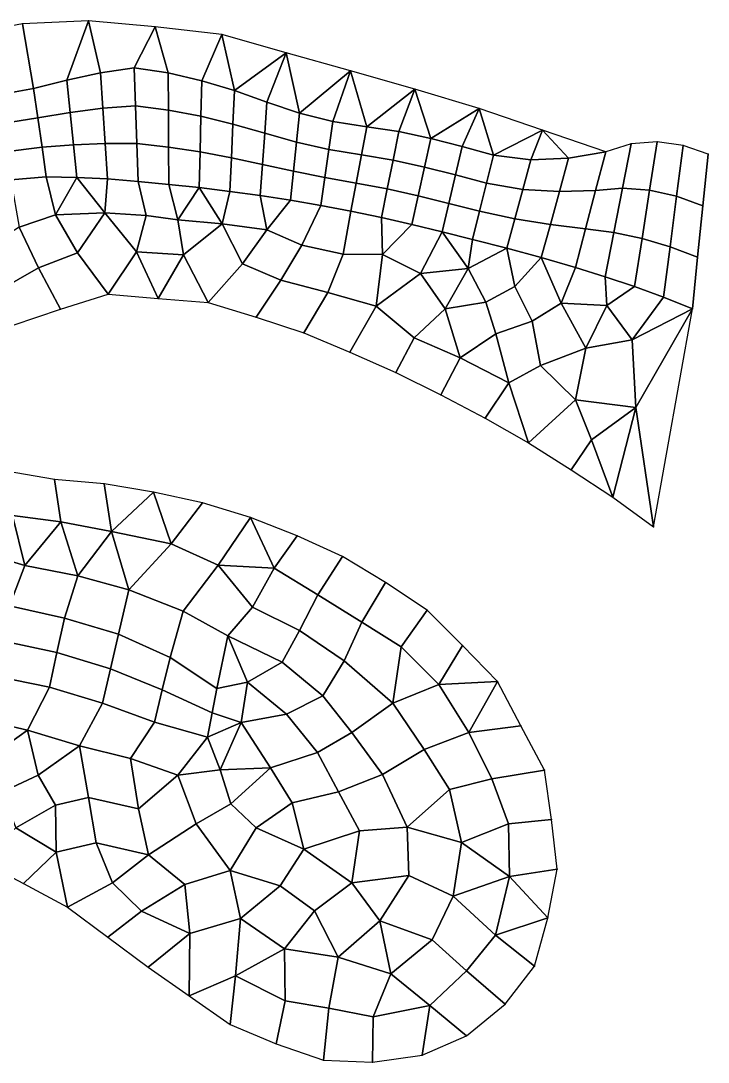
# Model space of a CAD drawing. Extents: x 380707 to 407438, y 6452841 to 6483357.
# Drawn here: x 397881.3 to 398086.8, y 6456445.1 to 6456756.4 of the extents above; entities that cross this region are included whole.
import ezdxf

# ---------------------------------------------------------------- set-up
doc = ezdxf.new("R2010")
doc.units = 0
for name, color, linetype in [('MESH_BOUND', 25, 'CONTINUOUS'), ('MESH_ELEMS', 18, 'CONTINUOUS'), ('MESH_NDSTRNGS', 17, 'CONTINUOUS'), ('MESH_NODES', 18, 'CONTINUOUS')]:
    doc.layers.add(name, color=color, linetype=linetype)

msp = doc.modelspace()

# ---------------------------------------------------------------- linework, layer by layer
at = {"layer": 'MESH_BOUND', "color": 25}
for points in [[(397881.794, 6456755.5, 0.502), (397862.119, 6456751.83, 0.881)], [(397901.603, 6456756.39, 0.484), (397881.794, 6456755.5, 0.502)], [(397921.538, 6456754.61, 0.578), (397901.603, 6456756.39, 0.484)], [(397941.384, 6456752.34, 1.031), (397921.538, 6456754.61, 0.578)], [(397960.637, 6456746.87, 1.256), (397941.384, 6456752.34, 1.031)], [(397979.89, 6456741.4, 1.371), (397960.637, 6456746.87, 1.256)], [(397999.143, 6456735.93, 1.378), (397979.89, 6456741.4, 1.371)], [(398018.313, 6456730.19, 1.228), (397999.143, 6456735.93, 1.378)], [(398037.252, 6456723.72, 0.9), (398018.313, 6456730.19, 1.228)], [(398056.191, 6456717.25, 0.084), (398037.252, 6456723.72, 0.9)], [(398063.75, 6456719.63, 0.257), (398056.191, 6456717.25, 0.084)], [(398071.548, 6456720.2, -0.179), (398063.75, 6456719.63, 0.257)], [(398079.321, 6456719.09, 0.196), (398071.548, 6456720.2, -0.179)], [(398086.806, 6456716.49, 0.289), (398079.321, 6456719.09, 0.196)], [(398085.233, 6456701.09, -0.667), (398086.806, 6456716.49, 0.289)], [(398083.66, 6456685.7, -1.21), (398085.233, 6456701.09, -0.667)], [(398082.088, 6456670.3, -0.138), (398083.66, 6456685.7, -1.21)], [(397893.23, 6456670.15, 0.289), (397907.487, 6456674.68, 0.329)], [(397907.487, 6456674.68, 0.329), (397922.426, 6456673.42, 0.383)], [(397922.426, 6456673.42, 0.383), (397937.365, 6456672.16, 0.449)], [(397937.365, 6456672.16, 0.449), (397951.67, 6456667.83, 0.572)], [(397878.993, 6456665.45, 0.236), (397893.23, 6456670.15, 0.289)], [(398070.454, 6456605.14, 0.678), (398082.088, 6456670.3, -0.138)], [(397951.67, 6456667.83, 0.572), (397965.89, 6456663.08, 0.637)], [(397965.89, 6456663.08, 0.637), (397979.726, 6456657.35, 0.648)], [(397979.726, 6456657.35, 0.648), (397993.41, 6456651.22, 0.695)], [(397993.41, 6456651.22, 0.695), (398006.858, 6456644.62, 0.614)], [(398006.858, 6456644.62, 0.614), (398020.113, 6456637.61, 0.516)], [(398020.113, 6456637.61, 0.516), (398033.139, 6456630.21, 0.484)], [(398033.139, 6456630.21, 0.484), (398045.801, 6456622.18, 0.524)], [(397891.352, 6456619.25, 0.274), (397876.98, 6456621.77, 0.216)], [(398045.801, 6456622.18, 0.524), (398058.342, 6456613.98, 0.428)], [(397906.292, 6456618.01, 0.273), (397891.352, 6456619.25, 0.274)], [(397921.033, 6456615.43, 0.299), (397906.292, 6456618.01, 0.273)], [(397935.686, 6456612.26, 0.318), (397921.033, 6456615.43, 0.299)], [(397949.978, 6456607.89, 0.309), (397935.686, 6456612.26, 0.318)], [(398058.342, 6456613.98, 0.428), (398070.454, 6456605.14, 0.678)], [(397963.957, 6456602.47, 0.295), (397949.978, 6456607.89, 0.309)], [(397977.523, 6456596.21, 0.281), (397963.957, 6456602.47, 0.295)], [(397990.387, 6456588.51, 0.305), (397977.523, 6456596.21, 0.281)], [(398002.78, 6456580.2, 0.355), (397990.387, 6456588.51, 0.305)], [(398013.398, 6456569.62, 0.294), (398002.78, 6456580.2, 0.355)], [(398023.815, 6456558.89, 0.383), (398013.398, 6456569.62, 0.294)], [(398030.831, 6456545.64, 0.276), (398023.815, 6456558.89, 0.383)], [(398037.848, 6456532.39, 0.334), (398030.831, 6456545.64, 0.276)], [(398039.973, 6456517.64, 0.464), (398037.848, 6456532.39, 0.334)], [(398041.618, 6456502.74, 0.555), (398039.973, 6456517.64, 0.464)], [(397868.858, 6456505.46, 0.708), (397882.133, 6456498.49, 0.506)], [(398038.923, 6456488.18, 0.427), (398041.618, 6456502.74, 0.555)], [(397882.133, 6456498.49, 0.506), (397895.322, 6456491.39, 0.514)], [(397895.322, 6456491.39, 0.514), (397907.347, 6456482.44, 0.458)], [(398034.929, 6456473.73, 0.334), (398038.923, 6456488.18, 0.427)], [(397907.347, 6456482.44, 0.458), (397919.372, 6456473.48, 0.326)], [(397919.372, 6456473.48, 0.326), (397931.644, 6456464.87, 0.337)], [(398026.132, 6456462.41, 0.308), (398034.929, 6456473.73, 0.334)], [(397931.644, 6456464.87, 0.337), (397943.942, 6456456.3, 0.435)], [(398014.524, 6456452.93, 0.36), (398026.132, 6456462.41, 0.308)], [(397943.942, 6456456.3, 0.435), (397957.649, 6456450.51, 0.36)], [(397957.649, 6456450.51, 0.36), (397971.842, 6456445.68, 0.347)], [(398001.272, 6456447.19, 0.274), (398014.524, 6456452.93, 0.36)], [(397986.43, 6456445.07, 0.33), (398001.272, 6456447.19, 0.274)], [(397971.842, 6456445.68, 0.347), (397986.43, 6456445.07, 0.33)]]:
    msp.add_polyline3d(points, dxfattribs=at)
at = {"layer": 'MESH_ELEMS', "color": 178}
for points in [[(397881.794, 6456755.5, 0.502), (397862.119, 6456751.83, 0.881), (397870.776, 6456733.52, -1.922), (397885.144, 6456736.13, -1.376)], [(397881.794, 6456755.5, 0.502), (397885.144, 6456736.13, -1.376), (397895.099, 6456738.67, -0.803), (397901.603, 6456756.39, 0.484)], [(397895.099, 6456738.67, -0.803), (397905.134, 6456740.86, -0.251), (397901.603, 6456756.39, 0.484), (397895.099, 6456738.67, -0.803)], [(397915.238, 6456742.29, 0.195), (397921.538, 6456754.61, 0.578), (397901.603, 6456756.39, 0.484), (397905.134, 6456740.86, -0.251)], [(397925.408, 6456740.83, -0.036), (397921.538, 6456754.61, 0.578), (397915.238, 6456742.29, 0.195), (397925.408, 6456740.83, -0.036)], [(397941.384, 6456752.34, 1.031), (397921.538, 6456754.61, 0.578), (397925.408, 6456740.83, -0.036), (397935.396, 6456738.49, -0.325)], [(397941.384, 6456752.34, 1.031), (397935.396, 6456738.49, -0.325), (397945.237, 6456735.57, -0.168), (397941.384, 6456752.34, 1.031)], [(397945.237, 6456735.57, -0.168), (397960.637, 6456746.87, 1.256), (397941.384, 6456752.34, 1.031), (397945.237, 6456735.57, -0.168)], [(397954.893, 6456732.06, 0.025), (397960.637, 6456746.87, 1.256), (397945.237, 6456735.57, -0.168), (397954.893, 6456732.06, 0.025)], [(397960.637, 6456746.87, 1.256), (397954.893, 6456732.06, 0.025), (397964.64, 6456728.81, -0.223), (397960.637, 6456746.87, 1.256)], [(397979.89, 6456741.4, 1.371), (397960.637, 6456746.87, 1.256), (397964.64, 6456728.81, -0.223), (397979.89, 6456741.4, 1.371)], [(397905.85, 6456730.29, -1.841), (397905.134, 6456740.86, -0.251), (397895.099, 6456738.67, -0.803), (397896.105, 6456728.97, -2.028)], [(397915.635, 6456730.99, -1.43), (397915.238, 6456742.29, 0.195), (397905.134, 6456740.86, -0.251), (397905.85, 6456730.29, -1.841)], [(397925.46, 6456729.71, -1.161), (397925.408, 6456740.83, -0.036), (397915.238, 6456742.29, 0.195), (397915.635, 6456730.99, -1.43)], [(397935.162, 6456727.84, -1.189), (397935.396, 6456738.49, -0.325), (397925.408, 6456740.83, -0.036), (397925.46, 6456729.71, -1.161)], [(397964.64, 6456728.81, -0.223), (397974.57, 6456726.31, -0.148), (397979.89, 6456741.4, 1.371), (397964.64, 6456728.81, -0.223)], [(397979.89, 6456741.4, 1.371), (397974.57, 6456726.31, -0.148), (397984.724, 6456724.74, -0.083), (397979.89, 6456741.4, 1.371)], [(397999.143, 6456735.93, 1.378), (397979.89, 6456741.4, 1.371), (397984.724, 6456724.74, -0.083), (397999.143, 6456735.93, 1.378)], [(397896.105, 6456728.97, -2.028), (397895.099, 6456738.67, -0.803), (397885.144, 6456736.13, -1.376), (397886.409, 6456727.36, -2.003)], [(397944.758, 6456725.5, -1.026), (397945.237, 6456735.57, -0.168), (397935.396, 6456738.49, -0.325), (397935.162, 6456727.84, -1.189)], [(397885.144, 6456736.13, -1.376), (397870.776, 6456733.52, -1.922), (397873.292, 6456725.31, -1.806), (397886.409, 6456727.36, -2.003)], [(397954.228, 6456722.76, -1.195), (397954.893, 6456732.06, 0.025), (397945.237, 6456735.57, -0.168), (397944.758, 6456725.5, -1.026)], [(397994.351, 6456723.32, 0.88), (397999.143, 6456735.93, 1.378), (397984.724, 6456724.74, -0.083), (397994.351, 6456723.32, 0.88)], [(397999.143, 6456735.93, 1.378), (397994.351, 6456723.32, 0.88), (398003.854, 6456721.23, 0.725), (397999.143, 6456735.93, 1.378)], [(397999.143, 6456735.93, 1.378), (398003.854, 6456721.23, 0.725), (398018.313, 6456730.19, 1.228), (397999.143, 6456735.93, 1.378)], [(397906.566, 6456719.72, -1.231), (397905.85, 6456730.29, -1.841), (397896.105, 6456728.97, -2.028), (397897.11, 6456719.27, -1.314)], [(397916.031, 6456719.68, -1.176), (397915.635, 6456730.99, -1.43), (397905.85, 6456730.29, -1.841), (397906.566, 6456719.72, -1.231)], [(397925.512, 6456718.59, -1.123), (397925.46, 6456729.71, -1.161), (397915.635, 6456730.99, -1.43), (397916.031, 6456719.68, -1.176)], [(397963.752, 6456720.14, -1.111), (397964.64, 6456728.81, -0.223), (397954.893, 6456732.06, 0.025), (397954.228, 6456722.76, -1.195)], [(398003.854, 6456721.23, 0.725), (398013.271, 6456718.77, 0.724), (398018.313, 6456730.19, 1.228), (398003.854, 6456721.23, 0.725)], [(398022.669, 6456716.24, 0.773), (398018.313, 6456730.19, 1.228), (398013.271, 6456718.77, 0.724), (398022.669, 6456716.24, 0.773)], [(398018.313, 6456730.19, 1.228), (398022.669, 6456716.24, 0.773), (398037.252, 6456723.72, 0.9), (398018.313, 6456730.19, 1.228)], [(397886.409, 6456727.36, -2.003), (397873.292, 6456725.31, -1.806), (397875.809, 6456717.11, -0.683), (397887.673, 6456718.58, -1.138)], [(397897.11, 6456719.27, -1.314), (397896.105, 6456728.97, -2.028), (397886.409, 6456727.36, -2.003), (397887.673, 6456718.58, -1.138)], [(397934.927, 6456717.18, -1.181), (397935.162, 6456727.84, -1.189), (397925.46, 6456729.71, -1.161), (397925.512, 6456718.59, -1.123)], [(397944.28, 6456715.44, -1.052), (397944.758, 6456725.5, -1.026), (397935.162, 6456727.84, -1.189), (397934.927, 6456717.18, -1.181)], [(397973.385, 6456717.94, -1.168), (397974.57, 6456726.31, -0.148), (397964.64, 6456728.81, -0.223), (397963.752, 6456720.14, -1.111)], [(397953.564, 6456713.46, -1.267), (397954.228, 6456722.76, -1.195), (397944.758, 6456725.5, -1.026), (397944.28, 6456715.44, -1.052)], [(397983.161, 6456716.32, -1.053), (397984.724, 6456724.74, -0.083), (397974.57, 6456726.31, -0.148), (397973.385, 6456717.94, -1.168)], [(397994.351, 6456723.32, 0.88), (397984.724, 6456724.74, -0.083), (397983.161, 6456716.32, -1.053), (397992.618, 6456714.74, -1.023)], [(397962.865, 6456711.47, -1.283), (397963.752, 6456720.14, -1.111), (397954.228, 6456722.76, -1.195), (397953.564, 6456713.46, -1.267)], [(398003.854, 6456721.23, 0.725), (397994.351, 6456723.32, 0.88), (397992.618, 6456714.74, -1.023), (398001.984, 6456712.66, -1.02)], [(398013.271, 6456718.77, 0.724), (398003.854, 6456721.23, 0.725), (398001.984, 6456712.66, -1.02), (398011.283, 6456710.3, -0.728)], [(398033.83, 6456714.8, 0.654), (398037.252, 6456723.72, 0.9), (398022.669, 6456716.24, 0.773), (398033.83, 6456714.8, 0.654)], [(398033.83, 6456714.8, 0.654), (398045.087, 6456715.3, 0.683), (398037.252, 6456723.72, 0.9), (398033.83, 6456714.8, 0.654)], [(398056.191, 6456717.25, 0.084), (398037.252, 6456723.72, 0.9), (398045.087, 6456715.3, 0.683), (398056.191, 6456717.25, 0.084)], [(397887.673, 6456718.58, -1.138), (397875.809, 6456717.11, -0.683), (397878.325, 6456708.9, 0.089), (397888.938, 6456709.8, 0.009)], [(397898.115, 6456709.56, -0.076), (397897.11, 6456719.27, -1.314), (397887.673, 6456718.58, -1.138), (397888.938, 6456709.8, 0.009)], [(397907.281, 6456709.15, -0.171), (397906.566, 6456719.72, -1.231), (397897.11, 6456719.27, -1.314), (397898.115, 6456709.56, -0.076)], [(397916.428, 6456708.37, -0.236), (397916.031, 6456719.68, -1.176), (397906.566, 6456719.72, -1.231), (397907.281, 6456709.15, -0.171)], [(397925.564, 6456707.48, -0.252), (397925.512, 6456718.59, -1.123), (397916.031, 6456719.68, -1.176), (397916.428, 6456708.37, -0.236)], [(397934.693, 6456706.52, -0.142), (397934.927, 6456717.18, -1.181), (397925.512, 6456718.59, -1.123), (397925.564, 6456707.48, -0.252)], [(397972.2, 6456709.57, -1.224), (397973.385, 6456717.94, -1.168), (397963.752, 6456720.14, -1.111), (397962.865, 6456711.47, -1.283)], [(397981.597, 6456707.9, -1.27), (397983.161, 6456716.32, -1.053), (397973.385, 6456717.94, -1.168), (397972.2, 6456709.57, -1.224)], [(398022.669, 6456716.24, 0.773), (398013.271, 6456718.77, 0.724), (398011.283, 6456710.3, -0.728), (398020.558, 6456707.84, -0.586)], [(398061.157, 6456706.38, -1.095), (398063.75, 6456719.63, 0.257), (398056.191, 6456717.25, 0.084), (398053.166, 6456705.7, -0.886)], [(398069.287, 6456705.77, -1.081), (398071.548, 6456720.2, -0.179), (398063.75, 6456719.63, 0.257), (398061.157, 6456706.38, -1.095)], [(398077.374, 6456703.98, -0.878), (398079.321, 6456719.09, 0.196), (398071.548, 6456720.2, -0.179), (398069.287, 6456705.77, -1.081)], [(398085.233, 6456701.09, -0.667), (398086.806, 6456716.49, 0.289), (398079.321, 6456719.09, 0.196), (398077.374, 6456703.98, -0.878)], [(397943.801, 6456705.37, -0.122), (397944.28, 6456715.44, -1.052), (397934.927, 6456717.18, -1.181), (397934.693, 6456706.52, -0.142)], [(397952.899, 6456704.16, -0.157), (397953.564, 6456713.46, -1.267), (397944.28, 6456715.44, -1.052), (397943.801, 6456705.37, -0.122)], [(397992.618, 6456714.74, -1.023), (397983.161, 6456716.32, -1.053), (397981.597, 6456707.9, -1.27), (397990.886, 6456706.15, -1.352)], [(398001.984, 6456712.66, -1.02), (397992.618, 6456714.74, -1.023), (397990.886, 6456706.15, -1.352), (398000.115, 6456704.09, -1.401)], [(398033.83, 6456714.8, 0.654), (398022.669, 6456716.24, 0.773), (398020.558, 6456707.84, -0.586), (398031.435, 6456706, -0.612)], [(398045.087, 6456715.3, 0.683), (398033.83, 6456714.8, 0.654), (398031.435, 6456706, -0.612), (398042.362, 6456705.41, -0.594)], [(398056.191, 6456717.25, 0.084), (398045.087, 6456715.3, 0.683), (398042.362, 6456705.41, -0.594), (398053.166, 6456705.7, -0.886)], [(397961.977, 6456702.8, -0.039), (397962.865, 6456711.47, -1.283), (397953.564, 6456713.46, -1.267), (397952.899, 6456704.16, -0.157)], [(397971.015, 6456701.2, -0.295), (397972.2, 6456709.57, -1.224), (397962.865, 6456711.47, -1.283), (397961.977, 6456702.8, -0.039)], [(398011.283, 6456710.3, -0.728), (398001.984, 6456712.66, -1.02), (398000.115, 6456704.09, -1.401), (398009.296, 6456701.82, -1.614)], [(397888.938, 6456709.8, 0.009), (397878.325, 6456708.9, 0.089), (397880.872, 6456694.67, 0.398), (397891.729, 6456698.39, 0.303)], [(397888.938, 6456709.8, 0.009), (397891.729, 6456698.39, 0.303), (397898.115, 6456709.56, -0.076), (397888.938, 6456709.8, 0.009)], [(397891.729, 6456698.39, 0.303), (397906.445, 6456698.99, 0.214), (397898.115, 6456709.56, -0.076), (397891.729, 6456698.39, 0.303)], [(397907.281, 6456709.15, -0.171), (397898.115, 6456709.56, -0.076), (397906.445, 6456698.99, 0.214), (397907.281, 6456709.15, -0.171)], [(397916.428, 6456708.37, -0.236), (397907.281, 6456709.15, -0.171), (397906.445, 6456698.99, 0.214), (397918.849, 6456698.15, 0.233)], [(397918.849, 6456698.15, 0.233), (397928.271, 6456696.94, 0.224), (397925.564, 6456707.48, -0.252), (397916.428, 6456708.37, -0.236)], [(397980.033, 6456699.48, -0.554), (397981.597, 6456707.9, -1.27), (397972.2, 6456709.57, -1.224), (397971.015, 6456701.2, -0.295)], [(398020.558, 6456707.84, -0.586), (398011.283, 6456710.3, -0.728), (398009.296, 6456701.82, -1.614), (398018.448, 6456699.44, -1.349)], [(397925.564, 6456707.48, -0.252), (397928.271, 6456696.94, 0.224), (397934.693, 6456706.52, -0.142), (397925.564, 6456707.48, -0.252)], [(397934.693, 6456706.52, -0.142), (397928.271, 6456696.94, 0.224), (397941.5, 6456695.73, 0.115), (397934.693, 6456706.52, -0.142)], [(397941.5, 6456695.73, 0.115), (397943.801, 6456705.37, -0.122), (397934.693, 6456706.52, -0.142), (397941.5, 6456695.73, 0.115)], [(397952.899, 6456704.16, -0.157), (397943.801, 6456705.37, -0.122), (397941.5, 6456695.73, 0.115), (397954.897, 6456693.92, 0.045)], [(397990.886, 6456706.15, -1.352), (397981.597, 6456707.9, -1.27), (397980.033, 6456699.48, -0.554), (397989.154, 6456697.57, -0.517)], [(398000.115, 6456704.09, -1.401), (397990.886, 6456706.15, -1.352), (397989.154, 6456697.57, -0.517), (397998.246, 6456695.52, -0.383)], [(398031.435, 6456706, -0.612), (398020.558, 6456707.84, -0.586), (398018.448, 6456699.44, -1.349), (398029.041, 6456697.21, -1.234)], [(398042.362, 6456705.41, -0.594), (398031.435, 6456706, -0.612), (398029.041, 6456697.21, -1.234), (398039.637, 6456695.52, -1.355)], [(398053.166, 6456705.7, -0.886), (398042.362, 6456705.41, -0.594), (398039.637, 6456695.52, -1.355), (398050.141, 6456694.16, -1.667)], [(398058.564, 6456693.12, -1.907), (398061.157, 6456706.38, -1.095), (398053.166, 6456705.7, -0.886), (398050.141, 6456694.16, -1.667)], [(398067.027, 6456691.35, -1.621), (398069.287, 6456705.77, -1.081), (398061.157, 6456706.38, -1.095), (398058.564, 6456693.12, -1.907)], [(398075.427, 6456688.87, -1.213), (398077.374, 6456703.98, -0.878), (398069.287, 6456705.77, -1.081), (398067.027, 6456691.35, -1.621)], [(397954.897, 6456693.92, 0.045), (397961.977, 6456702.8, -0.039), (397952.899, 6456704.16, -0.157), (397954.897, 6456693.92, 0.045)], [(397965.344, 6456689.29, 0.163), (397971.015, 6456701.2, -0.295), (397961.977, 6456702.8, -0.039), (397954.897, 6456693.92, 0.045)], [(398009.296, 6456701.82, -1.614), (398000.115, 6456704.09, -1.401), (397998.246, 6456695.52, -0.383), (398007.308, 6456693.34, -0.583)], [(398083.66, 6456685.7, -1.21), (398085.233, 6456701.09, -0.667), (398077.374, 6456703.98, -0.878), (398075.427, 6456688.87, -1.213)], [(397891.729, 6456698.39, 0.303), (397898.291, 6456687.07, 0.383), (397906.445, 6456698.99, 0.214), (397891.729, 6456698.39, 0.303)], [(397915.938, 6456687.31, 0.39), (397906.445, 6456698.99, 0.214), (397898.291, 6456687.07, 0.383), (397907.487, 6456674.68, 0.329)], [(397915.938, 6456687.31, 0.39), (397918.849, 6456698.15, 0.233), (397906.445, 6456698.99, 0.214), (397915.938, 6456687.31, 0.39)], [(397977.724, 6456686.62, 0.115), (397980.033, 6456699.48, -0.554), (397971.015, 6456701.2, -0.295), (397965.344, 6456689.29, 0.163)], [(397989.154, 6456697.57, -0.517), (397980.033, 6456699.48, -0.554), (397977.724, 6456686.62, 0.115), (397989.441, 6456686.55, 0.153)], [(398018.448, 6456699.44, -1.349), (398009.296, 6456701.82, -1.614), (398007.308, 6456693.34, -0.583), (398016.338, 6456691.03, -0.798)], [(398029.041, 6456697.21, -1.234), (398018.448, 6456699.44, -1.349), (398016.338, 6456691.03, -0.798), (398026.646, 6456688.41, -0.644)], [(397891.729, 6456698.39, 0.303), (397880.872, 6456694.67, 0.398), (397886.646, 6456682.58, 0.331), (397898.291, 6456687.07, 0.383)], [(397915.938, 6456687.31, 0.39), (397929.937, 6456686.43, 0.403), (397928.271, 6456696.94, 0.224), (397918.849, 6456698.15, 0.233)], [(397928.271, 6456696.94, 0.224), (397929.937, 6456686.43, 0.403), (397941.5, 6456695.73, 0.115), (397928.271, 6456696.94, 0.224)], [(397989.154, 6456697.57, -0.517), (397989.441, 6456686.55, 0.153), (397998.246, 6456695.52, -0.383), (397989.154, 6456697.57, -0.517)], [(398039.637, 6456695.52, -1.355), (398029.041, 6456697.21, -1.234), (398026.646, 6456688.41, -0.644), (398036.912, 6456685.62, -0.393)], [(397886.646, 6456682.58, 0.331), (397880.872, 6456694.67, 0.398), (397868.792, 6456687.05, 0.404), (397874.323, 6456675.54, 0.295)], [(397947.606, 6456683.7, 0.407), (397941.5, 6456695.73, 0.115), (397929.937, 6456686.43, 0.403), (397937.365, 6456672.16, 0.449)], [(397941.5, 6456695.73, 0.115), (397947.606, 6456683.7, 0.407), (397954.897, 6456693.92, 0.045), (397941.5, 6456695.73, 0.115)], [(397959.05, 6456678.9, 0.32), (397965.344, 6456689.29, 0.163), (397954.897, 6456693.92, 0.045), (397947.606, 6456683.7, 0.407)], [(397998.246, 6456695.52, -0.383), (397989.441, 6456686.55, 0.153), (398000.762, 6456680.85, 0.176), (398007.308, 6456693.34, -0.583)], [(398000.762, 6456680.85, 0.176), (398015.072, 6456682.38, 0.25), (398007.308, 6456693.34, -0.583), (398000.762, 6456680.85, 0.176)], [(398007.308, 6456693.34, -0.583), (398015.072, 6456682.38, 0.25), (398016.338, 6456691.03, -0.798), (398007.308, 6456693.34, -0.583)], [(398050.141, 6456694.16, -1.667), (398039.637, 6456695.52, -1.355), (398036.912, 6456685.62, -0.393), (398047.115, 6456682.62, -0.628)], [(398055.971, 6456679.87, -0.816), (398058.564, 6456693.12, -1.907), (398050.141, 6456694.16, -1.667), (398047.115, 6456682.62, -0.628)], [(398064.766, 6456676.92, -0.357), (398067.027, 6456691.35, -1.621), (398058.564, 6456693.12, -1.907), (398055.971, 6456679.87, -0.816)], [(398026.646, 6456688.41, -0.644), (398016.338, 6456691.03, -0.798), (398015.072, 6456682.38, 0.25), (398026.646, 6456688.41, -0.644)], [(398073.48, 6456673.75, -0.277), (398075.427, 6456688.87, -1.213), (398067.027, 6456691.35, -1.621), (398064.766, 6456676.92, -0.357)], [(397898.291, 6456687.07, 0.383), (397886.646, 6456682.58, 0.331), (397893.23, 6456670.15, 0.289), (397907.487, 6456674.68, 0.329)], [(397915.938, 6456687.31, 0.39), (397907.487, 6456674.68, 0.329), (397922.426, 6456673.42, 0.383), (397915.938, 6456687.31, 0.39)], [(397915.938, 6456687.31, 0.39), (397922.426, 6456673.42, 0.383), (397929.937, 6456686.43, 0.403), (397915.938, 6456687.31, 0.39)], [(397973.066, 6456675.18, 0.305), (397977.724, 6456686.62, 0.115), (397965.344, 6456689.29, 0.163), (397959.05, 6456678.9, 0.32)], [(397987.531, 6456671.04, 0.191), (397989.441, 6456686.55, 0.153), (397977.724, 6456686.62, 0.115), (397973.066, 6456675.18, 0.305)], [(398000.762, 6456680.85, 0.176), (397989.441, 6456686.55, 0.153), (397987.531, 6456671.04, 0.191), (398000.762, 6456680.85, 0.176)], [(398029.008, 6456676.95, 0.189), (398026.646, 6456688.41, -0.644), (398015.072, 6456682.38, 0.25), (398020.31, 6456672.28, 0.123)], [(398026.646, 6456688.41, -0.644), (398029.008, 6456676.95, 0.189), (398036.912, 6456685.62, -0.393), (398026.646, 6456688.41, -0.644)], [(398082.088, 6456670.3, -0.138), (398083.66, 6456685.7, -1.21), (398075.427, 6456688.87, -1.213), (398073.48, 6456673.75, -0.277)], [(397922.426, 6456673.42, 0.383), (397937.365, 6456672.16, 0.449), (397929.937, 6456686.43, 0.403), (397922.426, 6456673.42, 0.383)], [(397947.606, 6456683.7, 0.407), (397937.365, 6456672.16, 0.449), (397951.67, 6456667.83, 0.572), (397959.05, 6456678.9, 0.32)], [(398029.008, 6456676.95, 0.189), (398034.213, 6456666.6, 0.155), (398042.816, 6456671.94, 0.229), (398036.912, 6456685.62, -0.393)], [(398042.816, 6456671.94, 0.229), (398047.115, 6456682.62, -0.628), (398036.912, 6456685.62, -0.393), (398042.816, 6456671.94, 0.229)], [(397878.993, 6456665.45, 0.236), (397893.23, 6456670.15, 0.289), (397886.646, 6456682.58, 0.331), (397874.323, 6456675.54, 0.295)], [(398008.147, 6456670.26, 0.111), (398000.762, 6456680.85, 0.176), (397987.531, 6456671.04, 0.191), (397998.877, 6456661.66, 0.299)], [(398000.762, 6456680.85, 0.176), (398008.147, 6456670.26, 0.111), (398015.072, 6456682.38, 0.25), (398000.762, 6456680.85, 0.176)], [(398015.072, 6456682.38, 0.25), (398008.147, 6456670.26, 0.111), (398020.31, 6456672.28, 0.123), (398015.072, 6456682.38, 0.25)], [(398047.115, 6456682.62, -0.628), (398042.816, 6456671.94, 0.229), (398056.508, 6456671.3, 0.235), (398055.971, 6456679.87, -0.816)], [(397965.89, 6456663.08, 0.637), (397973.066, 6456675.18, 0.305), (397959.05, 6456678.9, 0.32), (397951.67, 6456667.83, 0.572)], [(398055.971, 6456679.87, -0.816), (398056.508, 6456671.3, 0.235), (398064.766, 6456676.92, -0.357), (398055.971, 6456679.87, -0.816)], [(397973.066, 6456675.18, 0.305), (397965.89, 6456663.08, 0.637), (397979.726, 6456657.35, 0.648), (397987.531, 6456671.04, 0.191)], [(398034.213, 6456666.6, 0.155), (398029.008, 6456676.95, 0.189), (398020.31, 6456672.28, 0.123), (398023.366, 6456662.78, 0.17)], [(398064.077, 6456660.99, 0.259), (398073.48, 6456673.75, -0.277), (398064.766, 6456676.92, -0.357), (398056.508, 6456671.3, 0.235)], [(397979.726, 6456657.35, 0.648), (397993.41, 6456651.22, 0.695), (397998.877, 6456661.66, 0.299), (397987.531, 6456671.04, 0.191)], [(398008.147, 6456670.26, 0.111), (398012.638, 6456655.64, 0.321), (398023.366, 6456662.78, 0.17), (398020.31, 6456672.28, 0.123)], [(398050.187, 6456658.54, 0.185), (398042.816, 6456671.94, 0.229), (398034.213, 6456666.6, 0.155), (398036.716, 6456653.39, 0.32)], [(398050.187, 6456658.54, 0.185), (398056.508, 6456671.3, 0.235), (398042.816, 6456671.94, 0.229), (398050.187, 6456658.54, 0.185)], [(398064.077, 6456660.99, 0.259), (398056.508, 6456671.3, 0.235), (398050.187, 6456658.54, 0.185), (398064.077, 6456660.99, 0.259)], [(398064.077, 6456660.99, 0.259), (398082.088, 6456670.3, -0.138), (398073.48, 6456673.75, -0.277), (398064.077, 6456660.99, 0.259)], [(398012.638, 6456655.64, 0.321), (398008.147, 6456670.26, 0.111), (397998.877, 6456661.66, 0.299), (398012.638, 6456655.64, 0.321)], [(398065.189, 6456640.77, 0.509), (398082.088, 6456670.3, -0.138), (398064.077, 6456660.99, 0.259), (398065.189, 6456640.77, 0.509)], [(398070.454, 6456605.14, 0.678), (398082.088, 6456670.3, -0.138), (398065.189, 6456640.77, 0.509), (398070.454, 6456605.14, 0.678)], [(398036.716, 6456653.39, 0.32), (398034.213, 6456666.6, 0.155), (398023.366, 6456662.78, 0.17), (398027.234, 6456648.17, 0.349)], [(398006.858, 6456644.62, 0.614), (398012.638, 6456655.64, 0.321), (397998.877, 6456661.66, 0.299), (397993.41, 6456651.22, 0.695)], [(398012.638, 6456655.64, 0.321), (398027.234, 6456648.17, 0.349), (398023.366, 6456662.78, 0.17), (398012.638, 6456655.64, 0.321)], [(398050.187, 6456658.54, 0.185), (398036.716, 6456653.39, 0.32), (398047.159, 6456643.13, 0.263), (398050.187, 6456658.54, 0.185)], [(398065.189, 6456640.77, 0.509), (398064.077, 6456660.99, 0.259), (398050.187, 6456658.54, 0.185), (398047.159, 6456643.13, 0.263)], [(398012.638, 6456655.64, 0.321), (398006.858, 6456644.62, 0.614), (398020.113, 6456637.61, 0.516), (398027.234, 6456648.17, 0.349)], [(398027.234, 6456648.17, 0.349), (398033.139, 6456630.21, 0.484), (398047.159, 6456643.13, 0.263), (398036.716, 6456653.39, 0.32)], [(398027.234, 6456648.17, 0.349), (398020.113, 6456637.61, 0.516), (398033.139, 6456630.21, 0.484), (398027.234, 6456648.17, 0.349)], [(398045.801, 6456622.18, 0.524), (398051.96, 6456631.13, 0.398), (398047.159, 6456643.13, 0.263), (398033.139, 6456630.21, 0.484)], [(398051.96, 6456631.13, 0.398), (398065.189, 6456640.77, 0.509), (398047.159, 6456643.13, 0.263), (398051.96, 6456631.13, 0.398)], [(398058.342, 6456613.98, 0.428), (398065.189, 6456640.77, 0.509), (398051.96, 6456631.13, 0.398), (398058.342, 6456613.98, 0.428)], [(398065.189, 6456640.77, 0.509), (398058.342, 6456613.98, 0.428), (398070.454, 6456605.14, 0.678), (398065.189, 6456640.77, 0.509)], [(398058.342, 6456613.98, 0.428), (398051.96, 6456631.13, 0.398), (398045.801, 6456622.18, 0.524), (398058.342, 6456613.98, 0.428)], [(397878.844, 6456608.5, 0.307), (397893.271, 6456606.58, 0.434), (397891.352, 6456619.25, 0.274), (397876.98, 6456621.77, 0.216)], [(397893.271, 6456606.58, 0.434), (397908.457, 6456603.7, 0.434), (397906.292, 6456618.01, 0.273), (397891.352, 6456619.25, 0.274)], [(397921.033, 6456615.43, 0.299), (397906.292, 6456618.01, 0.273), (397908.457, 6456603.7, 0.434), (397921.033, 6456615.43, 0.299)], [(397908.457, 6456603.7, 0.434), (397926.282, 6456600.01, 0.417), (397921.033, 6456615.43, 0.299), (397908.457, 6456603.7, 0.434)], [(397921.033, 6456615.43, 0.299), (397926.282, 6456600.01, 0.417), (397935.686, 6456612.26, 0.318), (397921.033, 6456615.43, 0.299)], [(397935.686, 6456612.26, 0.318), (397926.282, 6456600.01, 0.417), (397940.298, 6456593.65, 0.512), (397949.978, 6456607.89, 0.309)], [(397878.844, 6456608.5, 0.307), (397865.444, 6456598.63, 0.24), (397882.496, 6456593.51, 0.211), (397878.844, 6456608.5, 0.307)], [(397893.271, 6456606.58, 0.434), (397878.844, 6456608.5, 0.307), (397882.496, 6456593.51, 0.211), (397893.271, 6456606.58, 0.434)], [(397882.496, 6456593.51, 0.211), (397898.417, 6456590.49, 0.093), (397893.271, 6456606.58, 0.434), (397882.496, 6456593.51, 0.211)], [(397898.417, 6456590.49, 0.093), (397908.457, 6456603.7, 0.434), (397893.271, 6456606.58, 0.434), (397898.417, 6456590.49, 0.093)], [(397957.037, 6456592.79, 0.276), (397949.978, 6456607.89, 0.309), (397940.298, 6456593.65, 0.512), (397957.037, 6456592.79, 0.276)], [(397957.037, 6456592.79, 0.276), (397963.957, 6456602.47, 0.295), (397949.978, 6456607.89, 0.309), (397957.037, 6456592.79, 0.276)], [(397908.457, 6456603.7, 0.434), (397898.417, 6456590.49, 0.093), (397913.593, 6456586.32, 0.048), (397908.457, 6456603.7, 0.434)], [(397926.282, 6456600.01, 0.417), (397908.457, 6456603.7, 0.434), (397913.593, 6456586.32, 0.048), (397926.282, 6456600.01, 0.417)], [(397970.092, 6456584.75, 0.301), (397977.523, 6456596.21, 0.281), (397963.957, 6456602.47, 0.295), (397957.037, 6456592.79, 0.276)], [(397929.903, 6456579.87, 0.293), (397940.298, 6456593.65, 0.512), (397926.282, 6456600.01, 0.417), (397913.593, 6456586.32, 0.048)], [(397877.899, 6456581.52, -0.05), (397882.496, 6456593.51, 0.211), (397865.444, 6456598.63, 0.24), (397862.543, 6456584.44, -0.235)], [(397894.384, 6456577.85, -0.129), (397898.417, 6456590.49, 0.093), (397882.496, 6456593.51, 0.211), (397877.899, 6456581.52, -0.05)], [(397929.903, 6456579.87, 0.293), (397943.177, 6456572.56, 0.348), (397950.614, 6456581.09, 0.533), (397940.298, 6456593.65, 0.512)], [(397950.614, 6456581.09, 0.533), (397957.037, 6456592.79, 0.276), (397940.298, 6456593.65, 0.512), (397950.614, 6456581.09, 0.533)], [(397983.25, 6456576.64, 0.373), (397990.387, 6456588.51, 0.305), (397977.523, 6456596.21, 0.281), (397970.092, 6456584.75, 0.301)], [(397913.593, 6456586.32, 0.048), (397898.417, 6456590.49, 0.093), (397894.384, 6456577.85, -0.129), (397910.545, 6456572.99, -0.008)], [(397950.614, 6456581.09, 0.533), (397964.659, 6456574.09, 0.554), (397970.092, 6456584.75, 0.301), (397957.037, 6456592.79, 0.276)], [(397983.25, 6456576.64, 0.373), (397995.006, 6456569.25, 0.322), (398002.78, 6456580.2, 0.355), (397990.387, 6456588.51, 0.305)], [(397910.545, 6456572.99, -0.008), (397925.944, 6456566.09, 0.001), (397929.903, 6456579.87, 0.293), (397913.593, 6456586.32, 0.048)], [(397964.659, 6456574.09, 0.554), (397977.975, 6456565.07, 0.558), (397983.25, 6456576.64, 0.373), (397970.092, 6456584.75, 0.301)], [(397892.134, 6456567.5, -0.251), (397894.384, 6456577.85, -0.129), (397877.899, 6456581.52, -0.05), (397875.796, 6456571.01, -0.5)], [(397959.49, 6456564.66, 0.417), (397964.659, 6456574.09, 0.554), (397950.614, 6456581.09, 0.533), (397943.177, 6456572.56, 0.348)], [(397908.125, 6456562.67, -0.461), (397910.545, 6456572.99, -0.008), (397894.384, 6456577.85, -0.129), (397892.134, 6456567.5, -0.251)], [(397925.944, 6456566.09, 0.001), (397939.947, 6456556.74, 0.111), (397943.177, 6456572.56, 0.348), (397929.903, 6456579.87, 0.293)], [(397995.006, 6456569.25, 0.322), (398006.278, 6456557.93, 0.337), (398013.398, 6456569.62, 0.294), (398002.78, 6456580.2, 0.355)], [(397977.975, 6456565.07, 0.558), (397992.581, 6456552.35, 0.501), (397995.006, 6456569.25, 0.322), (397983.25, 6456576.64, 0.373)], [(397923.606, 6456556.42, -0.427), (397925.944, 6456566.09, 0.001), (397910.545, 6456572.99, -0.008), (397908.125, 6456562.67, -0.461)], [(397949.063, 6456558.69, 0.203), (397943.177, 6456572.56, 0.348), (397939.947, 6456556.74, 0.111), (397949.063, 6456558.69, 0.203)], [(397949.063, 6456558.69, 0.203), (397959.49, 6456564.66, 0.417), (397943.177, 6456572.56, 0.348), (397949.063, 6456558.69, 0.203)], [(397959.49, 6456564.66, 0.417), (397971.566, 6456554.56, 0.297), (397977.975, 6456565.07, 0.558), (397964.659, 6456574.09, 0.554)], [(397889.884, 6456557.16, 0.012), (397892.134, 6456567.5, -0.251), (397875.796, 6456571.01, -0.5), (397873.693, 6456560.49, -0.045)], [(397992.581, 6456552.35, 0.501), (398006.278, 6456557.93, 0.337), (397995.006, 6456569.25, 0.322), (397992.581, 6456552.35, 0.501)], [(398013.398, 6456569.62, 0.294), (398006.278, 6456557.93, 0.337), (398023.815, 6456558.89, 0.383), (398013.398, 6456569.62, 0.294)], [(397905.706, 6456552.36, -0.038), (397908.125, 6456562.67, -0.461), (397892.134, 6456567.5, -0.251), (397889.884, 6456557.16, 0.012)], [(397938.545, 6456549.46, 0.07), (397939.947, 6456556.74, 0.111), (397925.944, 6456566.09, 0.001), (397923.606, 6456556.42, -0.427)], [(397921.269, 6456546.75, -0.123), (397923.606, 6456556.42, -0.427), (397908.125, 6456562.67, -0.461), (397905.706, 6456552.36, -0.038)], [(397959.49, 6456564.66, 0.417), (397949.063, 6456558.69, 0.203), (397960.704, 6456549.14, 0.108), (397971.566, 6456554.56, 0.297)], [(397992.581, 6456552.35, 0.501), (397977.975, 6456565.07, 0.558), (397971.566, 6456554.56, 0.297), (397980.304, 6456543.58, 0.283)], [(397883.284, 6456544.37, 0.158), (397889.884, 6456557.16, 0.012), (397873.693, 6456560.49, -0.045), (397867.847, 6456547.91, 0.109)], [(398023.815, 6456558.89, 0.383), (398006.278, 6456557.93, 0.337), (398015.243, 6456543.67, 0.371), (398023.815, 6456558.89, 0.383)], [(398015.243, 6456543.67, 0.371), (398030.831, 6456545.64, 0.276), (398023.815, 6456558.89, 0.383), (398015.243, 6456543.67, 0.371)], [(397898.85, 6456539.67, 0.396), (397905.706, 6456552.36, -0.038), (397889.884, 6456557.16, 0.012), (397883.284, 6456544.37, 0.158)], [(397937.143, 6456542.19, 0.132), (397938.545, 6456549.46, 0.07), (397923.606, 6456556.42, -0.427), (397921.269, 6456546.75, -0.123)], [(397947.172, 6456546.58, 0.168), (397949.063, 6456558.69, 0.203), (397939.947, 6456556.74, 0.111), (397938.545, 6456549.46, 0.07)], [(397947.172, 6456546.58, 0.168), (397960.704, 6456549.14, 0.108), (397949.063, 6456558.69, 0.203), (397947.172, 6456546.58, 0.168)], [(398001.951, 6456538.52, 0.477), (398015.243, 6456543.67, 0.371), (398006.278, 6456557.93, 0.337), (397992.581, 6456552.35, 0.501)], [(397970.054, 6456537.65, 0.12), (397980.304, 6456543.58, 0.283), (397971.566, 6456554.56, 0.297), (397960.704, 6456549.14, 0.108)], [(397914.138, 6456535.88, 0.542), (397921.269, 6456546.75, -0.123), (397905.706, 6456552.36, -0.038), (397898.85, 6456539.67, 0.396)], [(397980.304, 6456543.58, 0.283), (397989.408, 6456531.06, 0.287), (398001.951, 6456538.52, 0.477), (397992.581, 6456552.35, 0.501)], [(397883.284, 6456544.37, 0.158), (397867.847, 6456547.91, 0.109), (397870.731, 6456535.33, 0.214), (397883.284, 6456544.37, 0.158)], [(397921.269, 6456546.75, -0.123), (397914.138, 6456535.88, 0.542), (397928.269, 6456530.85, 0.486), (397937.143, 6456542.19, 0.132)], [(397938.545, 6456549.46, 0.07), (397937.143, 6456542.19, 0.132), (397947.172, 6456546.58, 0.168), (397938.545, 6456549.46, 0.07)], [(397947.172, 6456546.58, 0.168), (397937.143, 6456542.19, 0.132), (397940.963, 6456532.48, 0.191), (397947.172, 6456546.58, 0.168)], [(397940.963, 6456532.48, 0.191), (397955.988, 6456533.02, 0.019), (397947.172, 6456546.58, 0.168), (397940.963, 6456532.48, 0.191)], [(397955.988, 6456533.02, 0.019), (397970.054, 6456537.65, 0.12), (397960.704, 6456549.14, 0.108), (397947.172, 6456546.58, 0.168)], [(397870.731, 6456535.33, 0.214), (397875.67, 6456525.79, 0.349), (397886.51, 6456530.9, 0.374), (397883.284, 6456544.37, 0.158)], [(397886.51, 6456530.9, 0.374), (397898.85, 6456539.67, 0.396), (397883.284, 6456544.37, 0.158), (397886.51, 6456530.9, 0.374)], [(397980.304, 6456543.58, 0.283), (397970.054, 6456537.65, 0.12), (397976.3, 6456525.92, 0.356), (397989.408, 6456531.06, 0.287)], [(398009.43, 6456526.58, 0.495), (398022.154, 6456529.81, 0.482), (398015.243, 6456543.67, 0.371), (398001.951, 6456538.52, 0.477)], [(398030.831, 6456545.64, 0.276), (398015.243, 6456543.67, 0.371), (398022.154, 6456529.81, 0.482), (398037.848, 6456532.39, 0.334)], [(397937.143, 6456542.19, 0.132), (397928.269, 6456530.85, 0.486), (397940.963, 6456532.48, 0.191), (397937.143, 6456542.19, 0.132)], [(397891.731, 6456521.91, 0.533), (397901.562, 6456524.22, 0.665), (397898.85, 6456539.67, 0.396), (397886.51, 6456530.9, 0.374)], [(397914.138, 6456535.88, 0.542), (397898.85, 6456539.67, 0.396), (397901.562, 6456524.22, 0.665), (397916.555, 6456520.85, 0.644)], [(397962.474, 6456522.61, 0.262), (397976.3, 6456525.92, 0.356), (397970.054, 6456537.65, 0.12), (397955.988, 6456533.02, 0.019)], [(397989.408, 6456531.06, 0.287), (397996.788, 6456515.32, 0.559), (398009.43, 6456526.58, 0.495), (398001.951, 6456538.52, 0.477)], [(397916.555, 6456520.85, 0.644), (397928.269, 6456530.85, 0.486), (397914.138, 6456535.88, 0.542), (397916.555, 6456520.85, 0.644)], [(397886.51, 6456530.9, 0.374), (397875.67, 6456525.79, 0.349), (397879.847, 6456515.17, 0.321), (397891.731, 6456521.91, 0.533)], [(397944.156, 6456522.32, 0.269), (397940.963, 6456532.48, 0.191), (397928.269, 6456530.85, 0.486), (397933.778, 6456516.35, 0.465)], [(397944.156, 6456522.32, 0.269), (397955.988, 6456533.02, 0.019), (397940.963, 6456532.48, 0.191), (397944.156, 6456522.32, 0.269)], [(397944.156, 6456522.32, 0.269), (397951.729, 6456515.09, 0.572), (397962.474, 6456522.61, 0.262), (397955.988, 6456533.02, 0.019)], [(397982.558, 6456514.27, 0.657), (397996.788, 6456515.32, 0.559), (397989.408, 6456531.06, 0.287), (397976.3, 6456525.92, 0.356)], [(398037.848, 6456532.39, 0.334), (398022.154, 6456529.81, 0.482), (398027.07, 6456516.36, 0.442), (398039.973, 6456517.64, 0.464)], [(397933.778, 6456516.35, 0.465), (397928.269, 6456530.85, 0.486), (397916.555, 6456520.85, 0.644), (397919.46, 6456507.1, 0.574)], [(398009.43, 6456526.58, 0.495), (398013.091, 6456510.74, 0.539), (398027.07, 6456516.36, 0.442), (398022.154, 6456529.81, 0.482)], [(397965.949, 6456508.72, 0.639), (397982.558, 6456514.27, 0.657), (397976.3, 6456525.92, 0.356), (397962.474, 6456522.61, 0.262)], [(397996.788, 6456515.32, 0.559), (398013.091, 6456510.74, 0.539), (398009.43, 6456526.58, 0.495), (397996.788, 6456515.32, 0.559)], [(397891.731, 6456521.91, 0.533), (397879.847, 6456515.17, 0.321), (397891.93, 6456507.84, 0.285), (397891.731, 6456521.91, 0.533)], [(397891.731, 6456521.91, 0.533), (397891.93, 6456507.84, 0.285), (397903.815, 6456510.68, 0.494), (397901.562, 6456524.22, 0.665)], [(397903.815, 6456510.68, 0.494), (397919.46, 6456507.1, 0.574), (397916.555, 6456520.85, 0.644), (397901.562, 6456524.22, 0.665)], [(397933.778, 6456516.35, 0.465), (397943.946, 6456502.38, 0.67), (397951.729, 6456515.09, 0.572), (397944.156, 6456522.32, 0.269)], [(397965.949, 6456508.72, 0.639), (397962.474, 6456522.61, 0.262), (397951.729, 6456515.09, 0.572), (397965.949, 6456508.72, 0.639)], [(397930.367, 6456498.18, 0.382), (397943.946, 6456502.38, 0.67), (397933.778, 6456516.35, 0.465), (397919.46, 6456507.1, 0.574)], [(397997.309, 6456500.84, 0.505), (397996.788, 6456515.32, 0.559), (397982.558, 6456514.27, 0.657), (397980.275, 6456498.72, 0.56)], [(398013.091, 6456510.74, 0.539), (397996.788, 6456515.32, 0.559), (397997.309, 6456500.84, 0.505), (398010.532, 6456494.65, 0.29)], [(398013.091, 6456510.74, 0.539), (398027.42, 6456500.61, 0.437), (398027.07, 6456516.36, 0.442), (398013.091, 6456510.74, 0.539)], [(398041.618, 6456502.74, 0.555), (398039.973, 6456517.64, 0.464), (398027.07, 6456516.36, 0.442), (398027.42, 6456500.61, 0.437)], [(397882.133, 6456498.49, 0.506), (397891.93, 6456507.84, 0.285), (397879.847, 6456515.17, 0.321), (397868.858, 6456505.46, 0.708)], [(397958.852, 6456497.82, 0.598), (397965.949, 6456508.72, 0.639), (397951.729, 6456515.09, 0.572), (397943.946, 6456502.38, 0.67)], [(397965.949, 6456508.72, 0.639), (397980.275, 6456498.72, 0.56), (397982.558, 6456514.27, 0.657), (397965.949, 6456508.72, 0.639)], [(397908.775, 6456498.73, 0.497), (397903.815, 6456510.68, 0.494), (397891.93, 6456507.84, 0.285), (397895.322, 6456491.39, 0.514)], [(397919.46, 6456507.1, 0.574), (397903.815, 6456510.68, 0.494), (397908.775, 6456498.73, 0.497), (397919.46, 6456507.1, 0.574)], [(398013.091, 6456510.74, 0.539), (398010.532, 6456494.65, 0.29), (398027.42, 6456500.61, 0.437), (398013.091, 6456510.74, 0.539)], [(397891.93, 6456507.84, 0.285), (397882.133, 6456498.49, 0.506), (397895.322, 6456491.39, 0.514), (397891.93, 6456507.84, 0.285)], [(397917.361, 6456490.19, 0.456), (397930.367, 6456498.18, 0.382), (397919.46, 6456507.1, 0.574), (397908.775, 6456498.73, 0.497)], [(397969.125, 6456490.35, 0.442), (397980.275, 6456498.72, 0.56), (397965.949, 6456508.72, 0.639), (397958.852, 6456497.82, 0.598)], [(397930.367, 6456498.18, 0.382), (397931.839, 6456483.54, 0.256), (397947.045, 6456488.07, 0.416), (397943.946, 6456502.38, 0.67)], [(397958.852, 6456497.82, 0.598), (397943.946, 6456502.38, 0.67), (397947.045, 6456488.07, 0.416), (397958.852, 6456497.82, 0.598)], [(397997.309, 6456500.84, 0.505), (397980.275, 6456498.72, 0.56), (397988.691, 6456487.37, 0.413), (397997.309, 6456500.84, 0.505)], [(398004.279, 6456481.68, 0.426), (398010.532, 6456494.65, 0.29), (397997.309, 6456500.84, 0.505), (397988.691, 6456487.37, 0.413)], [(398023.241, 6456483.04, 0.217), (398027.42, 6456500.61, 0.437), (398010.532, 6456494.65, 0.29), (398023.241, 6456483.04, 0.217)], [(398023.241, 6456483.04, 0.217), (398038.923, 6456488.18, 0.427), (398027.42, 6456500.61, 0.437), (398023.241, 6456483.04, 0.217)], [(398041.618, 6456502.74, 0.555), (398027.42, 6456500.61, 0.437), (398038.923, 6456488.18, 0.427), (398041.618, 6456502.74, 0.555)], [(397908.775, 6456498.73, 0.497), (397895.322, 6456491.39, 0.514), (397907.347, 6456482.44, 0.458), (397917.361, 6456490.19, 0.456)], [(397930.367, 6456498.18, 0.382), (397917.361, 6456490.19, 0.456), (397931.839, 6456483.54, 0.256), (397930.367, 6456498.18, 0.382)], [(397960.118, 6456478.96, 0.396), (397969.125, 6456490.35, 0.442), (397958.852, 6456497.82, 0.598), (397947.045, 6456488.07, 0.416)], [(397969.125, 6456490.35, 0.442), (397976.209, 6456476.49, 0.395), (397988.691, 6456487.37, 0.413), (397980.275, 6456498.72, 0.56)], [(398023.241, 6456483.04, 0.217), (398010.532, 6456494.65, 0.29), (398004.279, 6456481.68, 0.426), (398014.533, 6456472.33, 0.471)], [(397919.372, 6456473.48, 0.326), (397931.839, 6456483.54, 0.256), (397917.361, 6456490.19, 0.456), (397907.347, 6456482.44, 0.458)], [(397945.501, 6456470.88, 0.456), (397947.045, 6456488.07, 0.416), (397931.839, 6456483.54, 0.256), (397931.644, 6456464.87, 0.337)], [(397960.118, 6456478.96, 0.396), (397947.045, 6456488.07, 0.416), (397945.501, 6456470.88, 0.456), (397960.118, 6456478.96, 0.396)], [(397969.125, 6456490.35, 0.442), (397960.118, 6456478.96, 0.396), (397976.209, 6456476.49, 0.395), (397969.125, 6456490.35, 0.442)], [(397976.209, 6456476.49, 0.395), (397991.94, 6456471.51, 0.437), (397988.691, 6456487.37, 0.413), (397976.209, 6456476.49, 0.395)], [(397988.691, 6456487.37, 0.413), (397991.94, 6456471.51, 0.437), (398004.279, 6456481.68, 0.426), (397988.691, 6456487.37, 0.413)], [(398038.923, 6456488.18, 0.427), (398023.241, 6456483.04, 0.217), (398034.929, 6456473.73, 0.334), (398038.923, 6456488.18, 0.427)], [(397919.372, 6456473.48, 0.326), (397931.644, 6456464.87, 0.337), (397931.839, 6456483.54, 0.256), (397919.372, 6456473.48, 0.326)], [(398003.628, 6456462.01, 0.47), (398014.533, 6456472.33, 0.471), (398004.279, 6456481.68, 0.426), (397991.94, 6456471.51, 0.437)], [(398034.929, 6456473.73, 0.334), (398023.241, 6456483.04, 0.217), (398014.533, 6456472.33, 0.471), (398026.132, 6456462.41, 0.308)], [(397945.501, 6456470.88, 0.456), (397960.359, 6456463.39, 0.446), (397960.118, 6456478.96, 0.396), (397945.501, 6456470.88, 0.456)], [(397960.359, 6456463.39, 0.446), (397973.428, 6456461.2, 0.293), (397976.209, 6456476.49, 0.395), (397960.118, 6456478.96, 0.396)], [(397986.658, 6456458.63, 0.31), (397991.94, 6456471.51, 0.437), (397976.209, 6456476.49, 0.395), (397973.428, 6456461.2, 0.293)], [(398014.533, 6456472.33, 0.471), (398003.628, 6456462.01, 0.47), (398014.524, 6456452.93, 0.36), (398026.132, 6456462.41, 0.308)], [(397943.942, 6456456.3, 0.435), (397945.501, 6456470.88, 0.456), (397931.644, 6456464.87, 0.337), (397943.942, 6456456.3, 0.435)], [(397960.359, 6456463.39, 0.446), (397945.501, 6456470.88, 0.456), (397943.942, 6456456.3, 0.435), (397957.649, 6456450.51, 0.36)], [(397986.658, 6456458.63, 0.31), (398003.628, 6456462.01, 0.47), (397991.94, 6456471.51, 0.437), (397986.658, 6456458.63, 0.31)], [(397957.649, 6456450.51, 0.36), (397971.842, 6456445.68, 0.347), (397973.428, 6456461.2, 0.293), (397960.359, 6456463.39, 0.446)], [(397986.43, 6456445.07, 0.33), (397986.658, 6456458.63, 0.31), (397973.428, 6456461.2, 0.293), (397971.842, 6456445.68, 0.347)], [(398001.272, 6456447.19, 0.274), (398003.628, 6456462.01, 0.47), (397986.658, 6456458.63, 0.31), (397986.43, 6456445.07, 0.33)], [(398003.628, 6456462.01, 0.47), (398001.272, 6456447.19, 0.274), (398014.524, 6456452.93, 0.36), (398003.628, 6456462.01, 0.47)]]:
    msp.add_3dface(points, dxfattribs=at)
at = {"layer": 'MESH_NDSTRNGS', "color": 17}
for points in [[(398086.806, 6456716.49, 0.289), (398085.233, 6456701.09, -0.667)], [(398085.233, 6456701.09, -0.667), (398083.66, 6456685.7, -1.21)], [(398083.66, 6456685.7, -1.21), (398082.088, 6456670.3, -0.138)]]:
    msp.add_polyline3d(points, dxfattribs=at)
for p in [(398086.806, 6456716.49, 0.289), (398085.233, 6456701.09, -0.667), (398083.66, 6456685.7, -1.21), (398082.088, 6456670.3, -0.138)]:
    msp.add_point(p, dxfattribs=at)
at = {"layer": 'MESH_NODES', "color": 18}
for p in [(397881.794, 6456755.5, 0.502), (397901.603, 6456756.39, 0.484), (397921.538, 6456754.61, 0.578), (397941.384, 6456752.34, 1.031), (397960.637, 6456746.87, 1.256), (397905.134, 6456740.86, -0.251), (397915.238, 6456742.29, 0.195), (397925.408, 6456740.83, -0.036), (397979.89, 6456741.4, 1.371), (397895.099, 6456738.67, -0.803), (397935.396, 6456738.49, -0.325), (397885.144, 6456736.13, -1.376), (397945.237, 6456735.57, -0.168), (397999.143, 6456735.93, 1.378), (397905.85, 6456730.29, -1.841), (397915.635, 6456730.99, -1.43), (397954.893, 6456732.06, 0.025), (398018.313, 6456730.19, 1.228), (397886.409, 6456727.36, -2.003), (397896.105, 6456728.97, -2.028), (397925.46, 6456729.71, -1.161), (397935.162, 6456727.84, -1.189), (397964.64, 6456728.81, -0.223), (397944.758, 6456725.5, -1.026), (397974.57, 6456726.31, -0.148), (397984.724, 6456724.74, -0.083), (397954.228, 6456722.76, -1.195), (397994.351, 6456723.32, 0.88), (398003.854, 6456721.23, 0.725), (398037.252, 6456723.72, 0.9), (397887.673, 6456718.58, -1.138), (397897.11, 6456719.27, -1.314), (397906.566, 6456719.72, -1.231), (397916.031, 6456719.68, -1.176), (397925.512, 6456718.59, -1.123), (397963.752, 6456720.14, -1.111), (397973.385, 6456717.94, -1.168), (398013.271, 6456718.77, 0.724), (398063.75, 6456719.63, 0.257), (398071.548, 6456720.2, -0.179), (398079.321, 6456719.09, 0.196), (397934.927, 6456717.18, -1.181), (397944.28, 6456715.44, -1.052), (397983.161, 6456716.32, -1.053), (397992.618, 6456714.74, -1.023), (398022.669, 6456716.24, 0.773), (398033.83, 6456714.8, 0.654), (398045.087, 6456715.3, 0.683), (398056.191, 6456717.25, 0.084), (398086.806, 6456716.49, 0.289), (397953.564, 6456713.46, -1.267), (397962.865, 6456711.47, -1.283), (398001.984, 6456712.66, -1.02), (397888.938, 6456709.8, 0.009), (397898.115, 6456709.56, -0.076), (397907.281, 6456709.15, -0.171), (397916.428, 6456708.37, -0.236), (397972.2, 6456709.57, -1.224), (398011.283, 6456710.3, -0.728), (397925.564, 6456707.48, -0.252), (397934.693, 6456706.52, -0.142), (397943.801, 6456705.37, -0.122), (397981.597, 6456707.9, -1.27), (397990.886, 6456706.15, -1.352), (398020.558, 6456707.84, -0.586), (398031.435, 6456706, -0.612), (398042.362, 6456705.41, -0.594), (398053.166, 6456705.7, -0.886), (398061.157, 6456706.38, -1.095), (398069.287, 6456705.77, -1.081), (397952.899, 6456704.16, -0.157), (397961.977, 6456702.8, -0.039), (398000.115, 6456704.09, -1.401), (398077.374, 6456703.98, -0.878), (397906.445, 6456698.99, 0.214), (397971.015, 6456701.2, -0.295), (397980.033, 6456699.48, -0.554), (398009.296, 6456701.82, -1.614), (398018.448, 6456699.44, -1.349), (398085.233, 6456701.09, -0.667), (397891.729, 6456698.39, 0.303), (397918.849, 6456698.15, 0.233), (397928.271, 6456696.94, 0.224), (397989.154, 6456697.57, -0.517), (398029.041, 6456697.21, -1.234), (397941.5, 6456695.73, 0.115), (397954.897, 6456693.92, 0.045), (397998.246, 6456695.52, -0.383), (398007.308, 6456693.34, -0.583), (398039.637, 6456695.52, -1.355), (398050.141, 6456694.16, -1.667), (398058.564, 6456693.12, -1.907), (398016.338, 6456691.03, -0.798), (398067.027, 6456691.35, -1.621), (397898.291, 6456687.07, 0.383), (397915.938, 6456687.31, 0.39), (397965.344, 6456689.29, 0.163), (397977.724, 6456686.62, 0.115), (397989.441, 6456686.55, 0.153), (398026.646, 6456688.41, -0.644), (398075.427, 6456688.87, -1.213), (397929.937, 6456686.43, 0.403), (397947.606, 6456683.7, 0.407), (398036.912, 6456685.62, -0.393), (398083.66, 6456685.7, -1.21), (397886.646, 6456682.58, 0.331), (398000.762, 6456680.85, 0.176), (398015.072, 6456682.38, 0.25), (398047.115, 6456682.62, -0.628), (397959.05, 6456678.9, 0.32), (398055.971, 6456679.87, -0.816), (397907.487, 6456674.68, 0.329), (397973.066, 6456675.18, 0.305), (398029.008, 6456676.95, 0.189), (398064.766, 6456676.92, -0.357), (397922.426, 6456673.42, 0.383), (397937.365, 6456672.16, 0.449), (397987.531, 6456671.04, 0.191), (398020.31, 6456672.28, 0.123), (398042.816, 6456671.94, 0.229), (398056.508, 6456671.3, 0.235), (398073.48, 6456673.75, -0.277), (397893.23, 6456670.15, 0.289), (398008.147, 6456670.26, 0.111), (398082.088, 6456670.3, -0.138), (397951.67, 6456667.83, 0.572), (398034.213, 6456666.6, 0.155), (397965.89, 6456663.08, 0.637), (397998.877, 6456661.66, 0.299), (398023.366, 6456662.78, 0.17), (398050.187, 6456658.54, 0.185), (398064.077, 6456660.99, 0.259), (397979.726, 6456657.35, 0.648), (398012.638, 6456655.64, 0.321), (398036.716, 6456653.39, 0.32), (397993.41, 6456651.22, 0.695), (398027.234, 6456648.17, 0.349), (398006.858, 6456644.62, 0.614), (398047.159, 6456643.13, 0.263), (398065.189, 6456640.77, 0.509), (398020.113, 6456637.61, 0.516), (398051.96, 6456631.13, 0.398), (398033.139, 6456630.21, 0.484), (398045.801, 6456622.18, 0.524), (397891.352, 6456619.25, 0.274), (397906.292, 6456618.01, 0.273), (397921.033, 6456615.43, 0.299), (397935.686, 6456612.26, 0.318), (398058.342, 6456613.98, 0.428), (397893.271, 6456606.58, 0.434), (397949.978, 6456607.89, 0.309), (397908.457, 6456603.7, 0.434), (397963.957, 6456602.47, 0.295), (398070.454, 6456605.14, 0.678), (397926.282, 6456600.01, 0.417), (397882.496, 6456593.51, 0.211), (397940.298, 6456593.65, 0.512), (397977.523, 6456596.21, 0.281), (397898.417, 6456590.49, 0.093), (397957.037, 6456592.79, 0.276), (397990.387, 6456588.51, 0.305), (397913.593, 6456586.32, 0.048), (397970.092, 6456584.75, 0.301), (397950.614, 6456581.09, 0.533), (397894.384, 6456577.85, -0.129), (397929.903, 6456579.87, 0.293), (398002.78, 6456580.2, 0.355), (397983.25, 6456576.64, 0.373), (397910.545, 6456572.99, -0.008), (397943.177, 6456572.56, 0.348), (397964.659, 6456574.09, 0.554), (397995.006, 6456569.25, 0.322), (398013.398, 6456569.62, 0.294), (397892.134, 6456567.5, -0.251), (397925.944, 6456566.09, 0.001), (397908.125, 6456562.67, -0.461), (397959.49, 6456564.66, 0.417), (397977.975, 6456565.07, 0.558), (398023.815, 6456558.89, 0.383), (397889.884, 6456557.16, 0.012), (397923.606, 6456556.42, -0.427), (397939.947, 6456556.74, 0.111), (397949.063, 6456558.69, 0.203), (398006.278, 6456557.93, 0.337), (397971.566, 6456554.56, 0.297), (397905.706, 6456552.36, -0.038), (397992.581, 6456552.35, 0.501), (397921.269, 6456546.75, -0.123), (397938.545, 6456549.46, 0.07), (397947.172, 6456546.58, 0.168), (397960.704, 6456549.14, 0.108), (397883.284, 6456544.37, 0.158), (397980.304, 6456543.58, 0.283), (398015.243, 6456543.67, 0.371), (398030.831, 6456545.64, 0.276), (397937.143, 6456542.19, 0.132), (397898.85, 6456539.67, 0.396), (397970.054, 6456537.65, 0.12), (398001.951, 6456538.52, 0.477), (397914.138, 6456535.88, 0.542), (397886.51, 6456530.9, 0.374), (397940.963, 6456532.48, 0.191), (397955.988, 6456533.02, 0.019), (397989.408, 6456531.06, 0.287), (398037.848, 6456532.39, 0.334), (397928.269, 6456530.85, 0.486), (398022.154, 6456529.81, 0.482), (397976.3, 6456525.92, 0.356), (398009.43, 6456526.58, 0.495), (397891.731, 6456521.91, 0.533), (397901.562, 6456524.22, 0.665), (397944.156, 6456522.32, 0.269), (397962.474, 6456522.61, 0.262), (397916.555, 6456520.85, 0.644), (397933.778, 6456516.35, 0.465), (397996.788, 6456515.32, 0.559), (398027.07, 6456516.36, 0.442), (398039.973, 6456517.64, 0.464), (397951.729, 6456515.09, 0.572), (397982.558, 6456514.27, 0.657), (397903.815, 6456510.68, 0.494), (398013.091, 6456510.74, 0.539), (397891.93, 6456507.84, 0.285), (397919.46, 6456507.1, 0.574), (397965.949, 6456508.72, 0.639), (397943.946, 6456502.38, 0.67), (397997.309, 6456500.84, 0.505), (398027.42, 6456500.61, 0.437), (398041.618, 6456502.74, 0.555), (397882.133, 6456498.49, 0.506), (397908.775, 6456498.73, 0.497), (397930.367, 6456498.18, 0.382), (397958.852, 6456497.82, 0.598), (397980.275, 6456498.72, 0.56), (398010.532, 6456494.65, 0.29), (397895.322, 6456491.39, 0.514), (397917.361, 6456490.19, 0.456), (397947.045, 6456488.07, 0.416), (397969.125, 6456490.35, 0.442), (397988.691, 6456487.37, 0.413), (398038.923, 6456488.18, 0.427), (397907.347, 6456482.44, 0.458), (397931.839, 6456483.54, 0.256), (398004.279, 6456481.68, 0.426), (398023.241, 6456483.04, 0.217), (397960.118, 6456478.96, 0.396), (397976.209, 6456476.49, 0.395), (397919.372, 6456473.48, 0.326), (398014.533, 6456472.33, 0.471), (398034.929, 6456473.73, 0.334), (397945.501, 6456470.88, 0.456), (397991.94, 6456471.51, 0.437), (397931.644, 6456464.87, 0.337), (397960.359, 6456463.39, 0.446), (398026.132, 6456462.41, 0.308), (397973.428, 6456461.2, 0.293), (398003.628, 6456462.01, 0.47), (397943.942, 6456456.3, 0.435), (397986.658, 6456458.63, 0.31), (397957.649, 6456450.51, 0.36), (398014.524, 6456452.93, 0.36), (398001.272, 6456447.19, 0.274), (397971.842, 6456445.68, 0.347), (397986.43, 6456445.07, 0.33)]:
    msp.add_point(p, dxfattribs=at)

doc.saveas('drawing.dxf')
